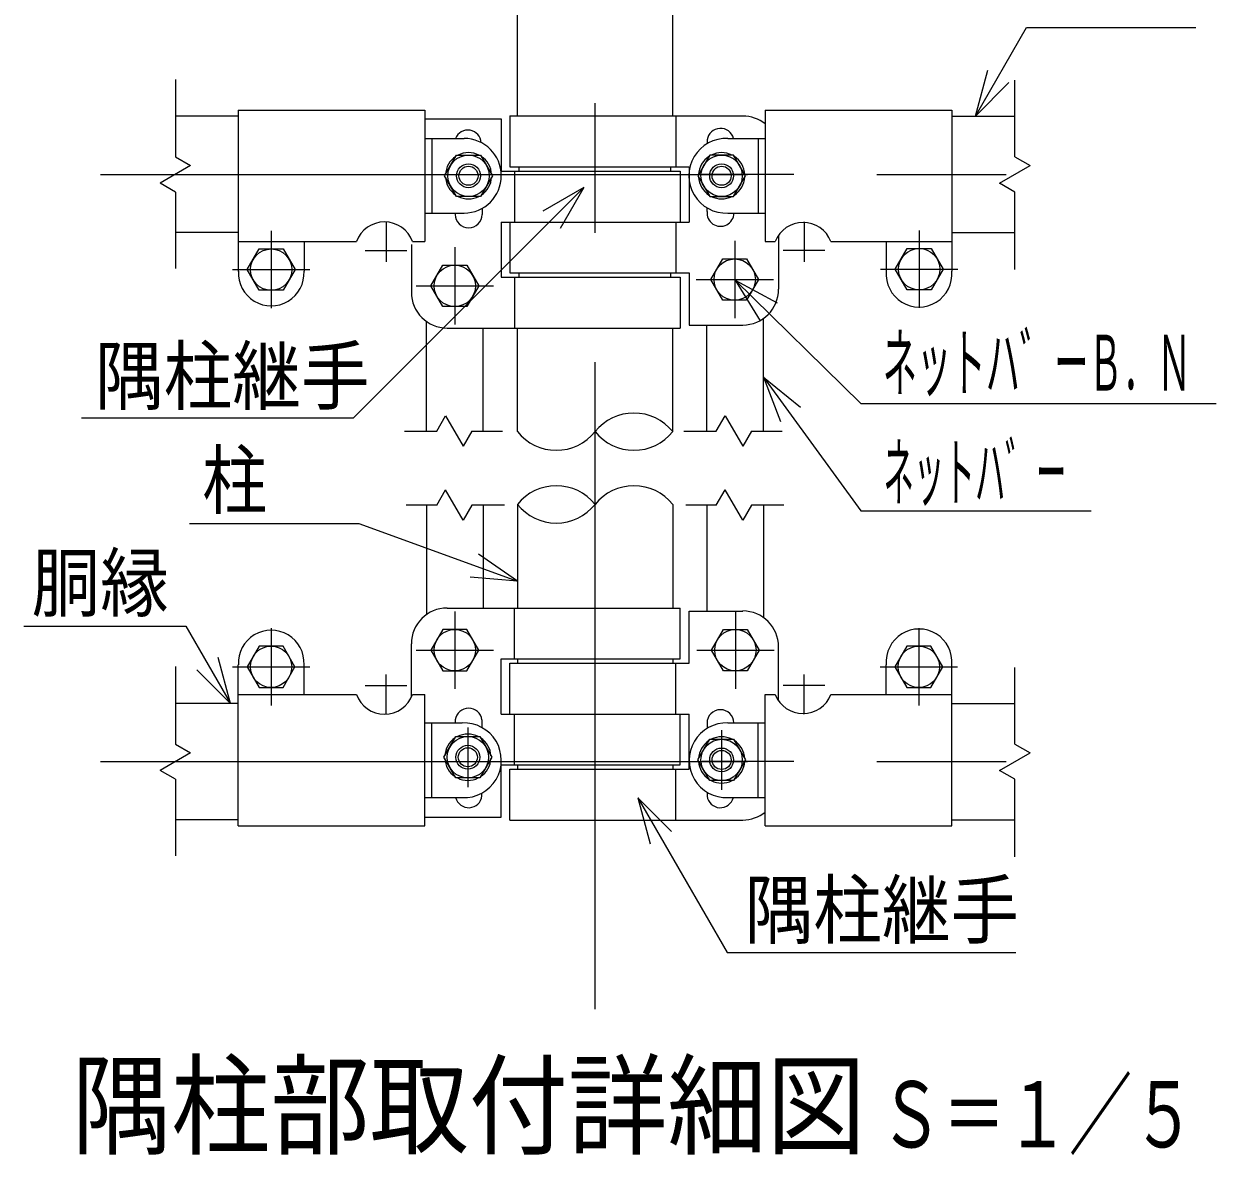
# Model space of a CAD drawing. Units: millimetres, scale not verified. Extents: x -4425 to 4425, y -3150 to 3150.
# Drawn here: x 1387 to 2557, y -1085 to 25 of the extents above; entities that cross this region are included whole.
import ezdxf
from ezdxf.enums import TextEntityAlignment as Align

# ---------------------------------------------------------------- set-up
doc = ezdxf.new("R2010")
doc.units = ezdxf.units.MM
doc.header["$LTSCALE"] = 20
doc.linetypes.add('USER1', pattern=[50.8, 31.75, -6.35, 6.35, -6.35])
doc.layers.add('0-0_1', color=7, linetype='Continuous', lineweight=25)
doc.layers.add('0-4_2', color=2, linetype='Continuous', lineweight=25)
doc.styles.add('ＭＳ ゴシック', font='')
doc.styles.get('ＭＳ ゴシック').set_extended_font_data('MS Gothic')

msp = doc.modelspace()

# ---------------------------------------------------------------- linework, layer by layer
at = {"layer": '0-0_1', "color": 3, "linetype": 'USER1'}
for p, q in [((1947.3, -941.98), (1947.3, 245.39)), ((1461.95, -122.75), (2432.64, -122.75)), ((1752.3, -122.75), (1842.3, -122.75)), ((2142.3, -122.75), (2052.3, -122.75)), ((1629.35, -178.27), (1629.35, -254.21)), ((2265.47, -177.9), (2265.47, -253.84)), ((1809.6, -194.26), (1809.6, -270.19)), ((2084.34, -188.05), (2084.34, -263.99)), ((1591.38, -216.24), (1667.32, -216.24)), ((2227.5, -215.87), (2303.44, -215.87)), ((1771.63, -232.23), (1847.57, -232.23)), ((2046.37, -226.02), (2122.31, -226.02)), ((1809.6, -551.73), (1809.6, -627.67)), ((2084.99, -551.73), (2084.99, -627.67)), ((1629.24, -568.08), (1629.24, -644.02)), ((2265.05, -568.08), (2265.05, -644.02)), ((1771.63, -589.7), (1847.57, -589.7)), ((2047.02, -589.7), (2122.96, -589.7)), ((1591.28, -606.05), (1667.21, -606.05)), ((2227.09, -606.05), (2303.02, -606.05)), ((1822.41, -665.53), (1822.41, -724.18)), ((2071.52, -668.16), (2071.52, -726.82)), ((1461.95, -699.17), (2432.64, -699.17)), ((1752.3, -699.17), (1842.3, -699.17)), ((2142.3, -699.17), (2052.3, -699.17))]:
    msp.add_line(p, q, dxfattribs=at)
at = {"layer": '0-0_1'}
for p, q in [((1871.09, -65.44), (1871.09, 52.6)), ((2023.5, -65.44), (2023.5, 52.6)), ((1596.98, -65.6), (1535.3, -65.6)), ((1596.98, -59.67), (1596.98, -217.93)), ((1597.11, -59.63), (1780.28, -59.62)), ((1780.28, -59.62), (1780.28, -188.58)), ((1780.28, -68.38), (1854.98, -68.38)), ((1854.98, -68.38), (1854.98, -119.66)), ((1863.77, -65.44), (2092.37, -65.44)), ((1863.77, -65.44), (1863.77, -115.27)), ((2026.43, -65.44), (2026.43, -115.27)), ((2114.22, -59.62), (2297.4, -59.62)), ((2114.22, -59.62), (2114.22, -188.58)), ((2297.4, -59.62), (2297.4, -217.89)), ((2297.4, -65.6), (2359.29, -65.6)), ((1780.28, -87.47), (1818.64, -87.47)), ((1787.02, -87.47), (1787.02, -160.74)), ((2057.31, -88.93), (2057.31, -92.6)), ((2077.59, -87.47), (2114.22, -87.47)), ((2107.48, -87.47), (2107.48, -160.74)), ((1863.77, -115.27), (2039.61, -115.27)), ((1872.85, -119.66), (1872.85, -115.27)), ((2021.74, -119.66), (2021.74, -115.27)), ((2039.61, -115.27), (2039.61, -169.49)), ((1854.98, -119.66), (2030.82, -119.66)), ((1868.16, -119.66), (1868.16, -169.49)), ((2030.82, -119.66), (2030.82, -169.49)), ((1780.28, -160.74), (1818.64, -160.74)), ((1810, -160.74), (1810, -162.03)), ((1836.38, -156.15), (1836.38, -162.03)), ((2057.25, -159.27), (2057.25, -155.6)), ((2077.59, -160.74), (2114.22, -160.74)), ((1854.98, -169.49), (1854.98, -223.71)), ((1854.98, -169.49), (2030.82, -169.49)), ((1854.98, -169.49), (2039.61, -169.49)), ((1863.77, -169.49), (1863.77, -219.31)), ((2026.43, -169.49), (2026.43, -219.31)), ((1596.98, -179.9), (1535.3, -179.9)), ((2127.41, -182.43), (2127.41, -235.47)), ((2297.4, -179.9), (2359.29, -179.9)), ((1597.11, -188.58), (1713.09, -188.58)), ((1661.58, -188.58), (1661.58, -217.89)), ((1766.93, -191.51), (1766.93, -238.4)), ((1768.07, -188.58), (1780.28, -188.58)), ((2114.22, -188.58), (2124.12, -188.58)), ((2178.73, -188.58), (2297.4, -188.58)), ((2232.92, -188.58), (2232.92, -217.89)), ((1863.77, -219.31), (2039.61, -219.31)), ((1872.85, -223.71), (1872.85, -219.31)), ((2021.74, -223.71), (2021.74, -219.31)), ((2039.61, -219.31), (2039.61, -270.6)), ((1854.98, -223.71), (2030.82, -223.71)), ((1868.16, -223.71), (1868.16, -273.53)), ((2030.82, -223.71), (2030.82, -273.53)), ((1781.88, -374.64), (1781.88, -267.18)), ((2112.75, -374.64), (2112.75, -264.04)), ((1802.22, -273.53), (2030.82, -273.53)), ((1837.56, -374.64), (1837.56, -273.53)), ((1871.09, -375.27), (1871.09, -273.53)), ((2023.5, -375.27), (2023.5, -273.53)), ((2039.61, -270.6), (2092.37, -270.6)), ((2057.07, -374.64), (2057.07, -270.6)), ((1781.88, -447.28), (1781.88, -554.75)), ((1837.56, -447.28), (1837.56, -548.39)), ((1871.09, -446.65), (1871.09, -548.39)), ((2023.5, -446.65), (2023.5, -548.39)), ((2057.07, -447.28), (2057.07, -551.32)), ((2112.75, -447.28), (2112.75, -557.88)), ((1802.22, -548.39), (2030.82, -548.39)), ((1868.16, -598.22), (1868.16, -548.39)), ((2030.82, -598.22), (2030.82, -548.39)), ((2039.61, -602.61), (2039.61, -551.32)), ((2039.61, -551.32), (2092.37, -551.32)), ((1766.93, -636.02), (1766.93, -583.52)), ((2127.41, -639.49), (2127.41, -586.45)), ((1596.98, -762.25), (1596.98, -603.99)), ((1661.58, -633.34), (1661.58, -604.04)), ((1854.98, -598.22), (2030.82, -598.22)), ((1854.98, -652.44), (1854.98, -598.22)), ((1863.77, -602.61), (2039.61, -602.61)), ((1863.77, -652.44), (1863.77, -602.61)), ((1871.09, -598.22), (1871.09, -602.61)), ((2023.5, -598.22), (2023.49, -602.61)), ((2026.43, -652.44), (2026.43, -602.61)), ((2232.92, -633.34), (2232.92, -604.04)), ((2297.4, -762.3), (2297.4, -604.04)), ((1596.98, -642.02), (1535.3, -642.02)), ((1597.11, -633.34), (1713.09, -633.34)), ((1768.07, -633.34), (1780.28, -633.34)), ((1780.28, -762.3), (1780.28, -633.34)), ((2114.22, -762.3), (2114.22, -633.34)), ((2114.22, -633.34), (2124.12, -633.34)), ((2178.73, -633.34), (2297.4, -633.34)), ((2297.4, -642.02), (2359.29, -642.02)), ((1854.98, -652.44), (2039.61, -652.44)), ((1854.98, -652.44), (2030.82, -652.44)), ((1868.16, -702.26), (1868.16, -652.44)), ((2030.82, -702.26), (2030.82, -652.44)), ((2039.61, -706.65), (2039.61, -652.44)), ((1780.28, -661.19), (1816.91, -661.19)), ((1787.02, -734.46), (1787.02, -661.19)), ((1810.1, -658.26), (1810.1, -661.19)), ((1836.28, -658.26), (1836.28, -665.69)), ((2057.19, -661.36), (2057.19, -666.52)), ((2077.59, -661.19), (2114.22, -661.19)), ((2107.48, -734.46), (2107.48, -661.19)), ((1854.98, -753.55), (1854.98, -702.26)), ((1854.98, -702.26), (2030.82, -702.26)), ((1863.77, -756.48), (1863.77, -706.65)), ((1863.77, -706.65), (2039.61, -706.65)), ((1871.09, -702.26), (1871.09, -706.65)), ((2023.5, -702.26), (2023.5, -706.65)), ((2026.43, -756.48), (2026.43, -706.65)), ((1780.28, -734.46), (1816.91, -734.46)), ((1836.28, -732.82), (1836.28, -729.95)), ((2057.19, -729.12), (2057.19, -732.99)), ((2077.59, -734.46), (2114.22, -734.46)), ((1596.98, -756.32), (1535.3, -756.32)), ((1780.28, -753.55), (1854.98, -753.55)), ((1863.77, -756.48), (2092.37, -756.48)), ((2297.4, -756.32), (2359.29, -756.32)), ((1597.11, -762.3), (1780.28, -762.3)), ((2114.22, -762.3), (2297.4, -762.3))]:
    msp.add_line(p, q, dxfattribs=at)
at = {"layer": '0-0_1', "color": 2}
for p, q in [((2320.65, -65.6), (2370.91, 21.45)), ((2370.91, 21.45), (2537, 21.45)), ((2320.65, -65.6), (2332.71, -20.6)), ((1535.3, -29.46), (1535.3, -105.43)), ((2320.65, -65.6), (2353.59, -32.66)), ((2359.29, -105.43), (2359.29, -30.4)), ((1550.3, -114.09), (1520.3, -131.41)), ((1535.3, -105.43), (1550.3, -114.09)), ((2344.29, -131.41), (2374.29, -114.09)), ((2359.29, -105.43), (2374.29, -114.09)), ((1535.3, -140.07), (1520.3, -131.41)), ((1535.3, -140.07), (1535.3, -215.11)), ((1710.27, -361.77), (1936.37, -135.67)), ((1936.37, -135.67), (1896.02, -158.96)), ((1936.37, -135.67), (1913.07, -176.01)), ((2359.29, -140.07), (2344.29, -131.41)), ((2359.29, -216.05), (2359.29, -140.07)), ((1742.18, -169.47), (1742.18, -208.47)), ((2152.41, -169.47), (2152.41, -208.47)), ((1721.74, -197.37), (1762.63, -197.37)), ((2172.85, -197.37), (2131.97, -197.37)), ((2084.92, -226.68), (2208, -347.58)), ((2084.92, -226.68), (2109.28, -266.39)), ((2084.92, -226.68), (2125.87, -248.89)), ((2112.75, -321.86), (2208, -452.96)), ((2112.75, -321.86), (2129.45, -365.36)), ((2112.75, -321.86), (2148.96, -351.18)), ((2208, -347.58), (2556.94, -347.58)), ((1443.23, -361.77), (1710.27, -361.77)), ((1791.83, -374.64), (1800.49, -359.64)), ((1800.49, -359.64), (1817.81, -389.64)), ((2066.23, -374.64), (2074.89, -359.64)), ((2074.89, -359.64), (2092.21, -389.64)), ((1760.08, -374.64), (1791.83, -374.64)), ((1826.47, -374.64), (1817.81, -389.64)), ((1826.47, -374.64), (1856.4, -374.64)), ((2034.48, -374.64), (2066.23, -374.64)), ((2100.87, -374.64), (2092.21, -389.64)), ((2100.87, -374.64), (2130.81, -374.64)), ((1791.83, -447.28), (1800.49, -432.28)), ((1817.81, -462.28), (1800.49, -432.28)), ((2066.23, -447.28), (2074.89, -432.28)), ((2092.21, -462.28), (2074.89, -432.28)), ((1791.83, -447.28), (1761.9, -447.28)), ((1826.47, -447.28), (1817.81, -462.28)), ((1858.22, -447.28), (1826.47, -447.28)), ((2066.23, -447.28), (2036.3, -447.28)), ((2100.87, -447.28), (2092.21, -462.28)), ((2132.63, -447.28), (2100.87, -447.28)), ((2208, -452.96), (2434.12, -452.96)), ((1549.03, -465.44), (1715.25, -465.44)), ((1715.25, -465.44), (1871.09, -522.16)), ((1871.09, -522.16), (1832.93, -495.44)), ((1871.09, -522.16), (1824.68, -518.1)), ((1386.57, -566.17), (1545.66, -566.17)), ((1545.66, -566.17), (1589.45, -642.02)), ((1535.3, -605.87), (1535.3, -681.85)), ((1589.45, -642.02), (1577.39, -597.02)), ((2359.29, -681.85), (2359.29, -606.81)), ((1589.45, -642.02), (1556.51, -609.08)), ((1742.18, -652.45), (1742.18, -613.46)), ((2152.41, -652.45), (2152.41, -613.46)), ((1721.74, -624.55), (1762.63, -624.55)), ((2172.85, -624.55), (2131.97, -624.55)), ((1550.3, -690.51), (1520.3, -707.83)), ((1535.3, -681.85), (1550.3, -690.51)), ((2344.29, -707.83), (2374.29, -690.51)), ((2359.29, -681.85), (2374.29, -690.51)), ((1535.3, -716.49), (1520.3, -707.83)), ((2359.29, -716.49), (2344.29, -707.83)), ((1535.3, -716.49), (1535.3, -791.53)), ((2359.29, -792.47), (2359.29, -716.49)), ((1989.29, -734.81), (2076.82, -886.42)), ((1989.29, -734.81), (2022.23, -767.75)), ((1989.29, -734.81), (2001.35, -779.81)), ((2076.82, -886.42), (2360.21, -886.42))]:
    msp.add_line(p, q, dxfattribs=at)
at = {"layer": '0-0_1'}
for centre, radius, start, end in [((2092.24, -100.66), 35.17, 51.3179, 90.00024), ((1822.42, -92.49), 13.19, 3.78571, 157.61256), ((2070.37, -90.74), 13.19, 14.36437, 172.12685), ((1818.64, -124.1), 36.63, 270, 90), ((2075.95, -124.14), 36.63, 87.43726, 272.56285), ((1823.07, -124.1), 22.71, 123.37524, 176.62436), ((1823.07, -124.1), 22.71, 63.37563, 116.62469), ((1823.07, -124.1), 22.71, 3.37537, 56.62451), ((2071.52, -124.1), 22.71, 123.37549, 176.62463), ((2071.52, -124.1), 22.71, 63.37531, 116.62437), ((2071.52, -124.1), 22.71, 3.37564, 56.62476), ((1823.07, -124.1), 22.71, 183.37536, 236.62463), ((1823.07, -124.1), 22.71, 303.37524, 356.62463), ((2071.52, -124.1), 22.71, 183.37537, 236.62476), ((2071.52, -124.1), 22.71, 303.37537, 356.62464), ((1823.07, -124.1), 22.71, 243.37527, 296.62436), ((2071.52, -124.1), 22.71, 243.37564, 296.62473), ((1823.19, -162.03), 13.19, 180, 0), ((2070.37, -160.56), 13.19, 174.39166, 359.2334), ((1740.58, -198.74), 29.31, 20.28488, 159.71478), ((2151.43, -199.23), 29.31, 21.31091, 158.68921), ((1629.41, -219.57), 32.24, 176.99986, 2.99915), ((2265.29, -220.71), 32.24, 174.96893, 5.03113), ((1802.1, -238.4), 35.17, 180, 270), ((2092.24, -235.47), 35.17, 270, 0), ((1985.4, -405.81), 48.83, 38.71802, 141.28213), ((1909.19, -344.73), 48.83, 218.71787, 321.28198), ((1985.4, -344.73), 48.83, 218.71787, 321.28198), ((1909.19, -477.2), 48.83, 38.71802, 141.28213), ((1985.4, -477.2), 48.83, 38.71802, 141.28213), ((1909.19, -416.11), 48.83, 218.71787, 321.28198), ((1802.1, -583.52), 35.17, 90, 180), ((2092.24, -586.45), 35.17, 0, 90), ((1629.41, -602.35), 32.24, 357.00085, 183.00014), ((2265.29, -601.21), 32.24, 354.96887, 185.03107), ((1740.58, -623.18), 29.31, 200.28522, 339.71512), ((2151.43, -622.69), 29.31, 201.31079, 338.68909), ((1823.19, -659.89), 13.19, 7.13244, 172.86487), ((2070.37, -661.36), 13.19, 0.7666, 180), ((1818.6, -697.82), 36.67, 267.49755, 92.63856), ((2076.27, -697.82), 36.66, 87.9429, 272.05746), ((1822.41, -694.85), 22.71, 123.37524, 176.62463), ((1822.41, -694.85), 22.71, 63.37527, 116.62436), ((1822.41, -694.85), 22.71, 3.37536, 56.62463), ((2071.52, -697.49), 22.71, 123.37524, 176.62463), ((2071.52, -697.49), 22.71, 63.37527, 116.62436), ((2071.52, -697.49), 22.71, 3.37536, 56.62463), ((1822.41, -694.85), 22.71, 183.37537, 236.62451), ((1822.41, -694.85), 22.71, 303.37524, 356.62436), ((2071.52, -697.49), 22.71, 183.37537, 236.62451), ((2071.52, -697.49), 22.71, 303.37524, 356.62436), ((1822.41, -694.85), 22.71, 243.37563, 296.62469), ((2071.52, -697.49), 22.71, 243.37563, 296.62469), ((1823.19, -731.18), 13.19, 194.36729, 352.8676), ((2070.25, -731.18), 13.19, 187.87315, 345.63563), ((2092.24, -721.27), 35.17, 269.99976, 308.6821)]:
    msp.add_arc(centre, radius, start, end, dxfattribs=at)
at = {"layer": '0-4_2', "color": 7}
for p, q in [((1799.62, -124.1), (1811.34, -103.8)), ((1811.34, -103.8), (1834.79, -103.8)), ((1834.79, -103.8), (1846.51, -124.1)), ((2059.8, -103.8), (2048.08, -124.1)), ((2083.25, -103.8), (2059.8, -103.8)), ((1811.34, -144.41), (1799.62, -124.1)), ((1846.51, -124.1), (1834.79, -144.41)), ((2048.08, -124.1), (2059.8, -144.41)), ((1834.79, -144.41), (1811.34, -144.41)), ((2059.8, -144.41), (2083.25, -144.41)), ((1798.96, -694.85), (1810.68, -674.55)), ((1810.68, -674.55), (1834.13, -674.55)), ((1834.13, -674.55), (1845.85, -694.85)), ((2048.08, -697.49), (2059.8, -677.18)), ((2059.8, -677.18), (2083.25, -677.18)), ((2083.25, -677.18), (2094.97, -697.49)), ((1810.68, -715.16), (1798.96, -694.85)), ((1845.85, -694.85), (1834.13, -715.16)), ((2059.8, -717.79), (2048.08, -697.49)), ((2094.97, -697.49), (2083.25, -717.79)), ((1834.13, -715.16), (1810.68, -715.16)), ((2083.25, -717.79), (2059.8, -717.79))]:
    msp.add_line(p, q, dxfattribs=at)
at = {"layer": '0-4_2'}
for p, q in [((1605.9, -216.24), (1617.62, -195.93)), ((1617.62, -195.93), (1641.07, -195.93)), ((1641.07, -195.93), (1652.79, -216.24)), ((2242.02, -215.87), (2253.75, -195.57)), ((2253.75, -195.57), (2277.19, -195.57)), ((2277.19, -195.57), (2288.92, -215.87)), ((2060.9, -226.02), (2072.62, -205.72)), ((2072.62, -205.72), (2096.07, -205.72)), ((2096.07, -205.72), (2107.79, -226.02)), ((1617.62, -236.54), (1605.9, -216.24)), ((1652.79, -216.24), (1641.07, -236.54)), ((1786.15, -232.22), (1797.88, -211.92)), ((1797.88, -211.92), (1821.32, -211.92)), ((1821.32, -211.92), (1833.05, -232.22)), ((2253.75, -236.18), (2242.02, -215.87)), ((2288.92, -215.87), (2277.19, -236.18)), ((1797.88, -252.53), (1786.15, -232.22)), ((1833.05, -232.22), (1821.32, -252.53)), ((2072.62, -246.33), (2060.9, -226.02)), ((1641.07, -236.54), (1617.62, -236.54)), ((2277.19, -236.18), (2253.75, -236.18)), ((1821.32, -252.53), (1797.88, -252.53)), ((1797.88, -569.39), (1786.15, -589.7)), ((1821.32, -569.39), (1797.88, -569.39)), ((1833.05, -589.7), (1821.32, -569.39)), ((2061.54, -589.7), (2073.27, -569.39)), ((2073.27, -569.39), (2096.71, -569.39)), ((2096.71, -569.39), (2108.44, -589.7)), ((1617.52, -585.74), (1605.8, -606.05)), ((1640.97, -585.74), (1617.52, -585.74)), ((1652.69, -606.05), (1640.97, -585.74)), ((1786.15, -589.7), (1797.88, -610)), ((1821.32, -610), (1833.05, -589.7)), ((2073.27, -610), (2061.54, -589.7)), ((2108.44, -589.7), (2096.71, -610)), ((2253.33, -585.75), (2241.61, -606.05)), ((2276.78, -585.75), (2253.33, -585.75)), ((2288.5, -606.05), (2276.78, -585.75)), ((1605.8, -606.05), (1617.52, -626.35)), ((1640.97, -626.35), (1652.69, -606.05)), ((2241.61, -606.05), (2253.33, -626.36)), ((2276.78, -626.36), (2288.5, -606.05)), ((1797.88, -610), (1821.32, -610)), ((2096.71, -610), (2073.27, -610)), ((1617.52, -626.35), (1640.97, -626.35)), ((2253.33, -626.36), (2276.78, -626.36))]:
    msp.add_line(p, q, dxfattribs=at)
at = {"layer": '0-4_2', "color": 7}
msp.add_lwpolyline([(2083.25, -144.41), (2094.97, -124.1), (2083.25, -103.8)], dxfattribs=at)
at = {"layer": '0-4_2'}
msp.add_lwpolyline([(2107.79, -226.02), (2096.07, -246.33), (2072.62, -246.33)], dxfattribs=at)
at = {"layer": '0-4_2', "color": 7}
for centre, radius in [((1823.07, -124.1), 20.3), ((2071.52, -124.1), 20.3), ((1823.07, -124.1), 9.38), ((2071.52, -124.1), 9.38), ((1822.41, -694.85), 20.3), ((2071.52, -697.49), 20.3), ((1822.41, -694.85), 9.38), ((2071.52, -697.49), 9.38)]:
    msp.add_circle(centre, radius, dxfattribs=at)
at = {"layer": '0-4_2', "color": 4}
for centre in [(1823.07, -124.1), (2071.52, -124.1), (1822.41, -694.85), (2071.52, -697.49)]:
    msp.add_circle(centre, 11.72, dxfattribs=at)
at = {"layer": '0-4_2'}
for centre in [(1629.35, -216.24), (2265.47, -215.87), (2084.34, -226.02), (1809.6, -232.22), (1809.6, -589.7), (2084.99, -589.7), (1629.24, -606.05), (2265.05, -606.05)]:
    msp.add_circle(centre, 20.3, dxfattribs=at)

# ---------------------------------------------------------------- texts
at = {"layer": '0-0_1', "style": 'ＭＳ ゴシック'}
for s, height, width, p in [('ネットハ゛ーＢ．Ｎ', 54.84, 0.45, (2229.63, -351.49)), ('隅柱継手', 54.84, 0.9, (1456.52, -364.39)), ('ネットハ゛ー', 54.84, 0.4, (2230.33, -459.01)), ('柱', 54.84, 0.85, (1561.65, -466.72)), ('胴縁', 54.84, 0.9, (1394.21, -567.46)), ('隅柱継手', 54.84, 0.9, (2094.18, -888.5)), ('隅柱部取付詳細図', 79.33, 0.9, (1433.84, -1100.03)), ('Ｓ＝１／５', 64.96, 0.7, (2226.34, -1097.25))]:
    msp.add_text(s, height=height, dxfattribs=dict(at, width=width)).set_placement(p, align=Align.BOTTOM_LEFT)

doc.saveas('drawing.dxf')
